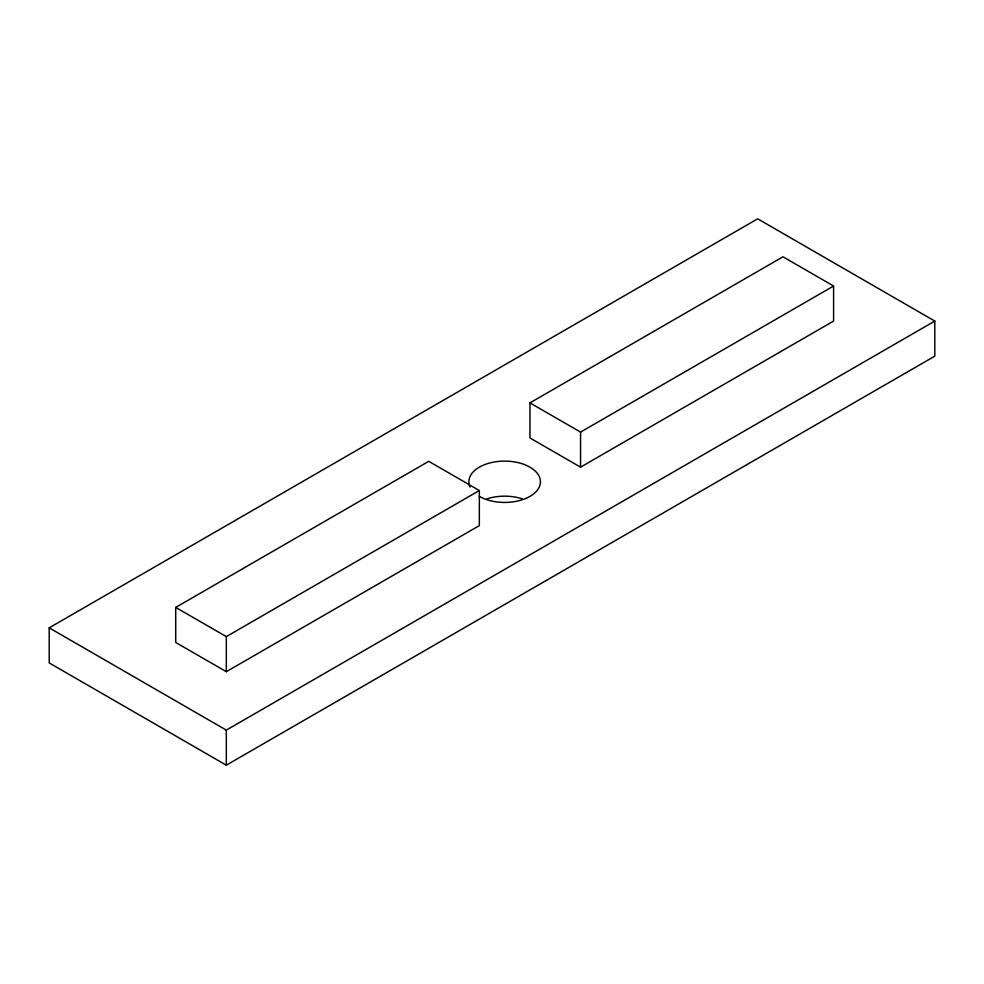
<?xml version="1.0" encoding="UTF-8"?>
<svg xmlns="http://www.w3.org/2000/svg" width="984" height="984" viewBox="0 0 984 984"><rect width="100%" height="100%" fill="white"/><g stroke="black" fill="none" stroke-linecap="round" stroke-linejoin="round"><path stroke-width="1.48" d="M49.2 627.853L757.68 218.817L934.8 321.079L934.8 356.147L226.32 765.183L49.2 662.921L49.2 627.853L226.32 730.116L934.8 321.079M175.718 607.411L428.741 461.324L479.343 490.536L479.343 525.604L226.32 671.678L175.718 642.466L175.718 607.411L226.32 636.623L479.343 490.536M529.958 402.887L782.981 256.799L833.583 286.024L833.583 321.079L580.56 467.166L529.958 437.954L529.958 402.887L580.56 432.099L833.583 286.024M580.56 432.099L580.56 467.166M226.32 636.623L226.32 671.678M226.32 730.116L226.32 765.183M470.081 487.117A35.781 20.664 0 0 1 507.769 461.188A35.781 20.664 0 0 1 537.079 490.499A35.781 20.664 0 0 1 479.343 496.379M486.76 498.937A35.781 20.664 0 0 1 522.541 498.937"/></g></svg>
